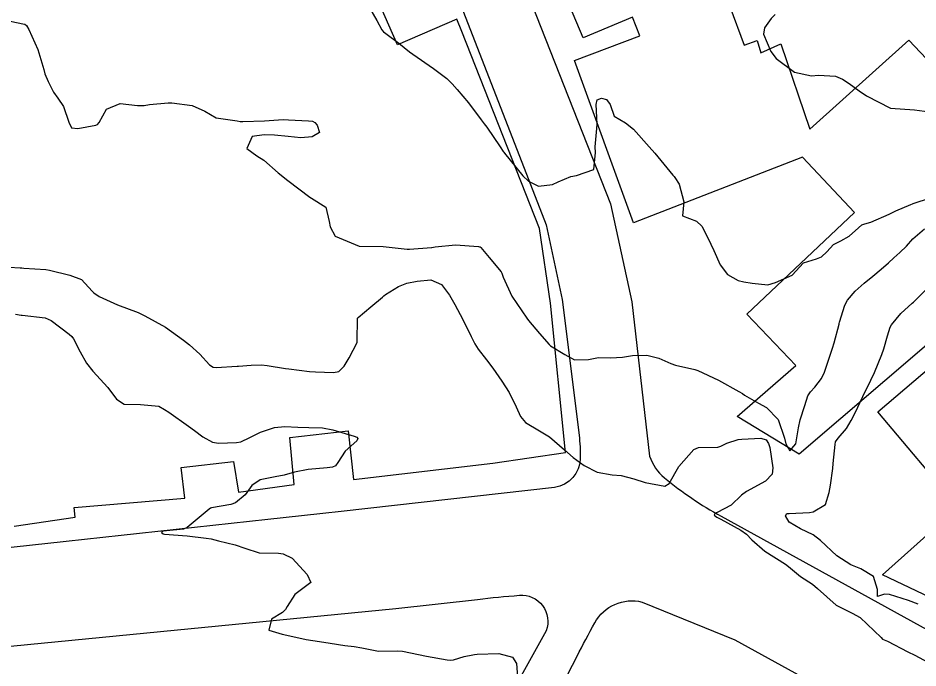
# Model space of a CAD drawing. Header units: metres. Extents: x 298520 to 308411, y 7433745 to 7450750.
# Drawn here: x 306402.9 to 306477.7, y 7435530.4 to 7435584.4 of the extents above; entities that cross this region are included whole.
import ezdxf

# ---------------------------------------------------------------- set-up
doc = ezdxf.new("R2010")
doc.units = ezdxf.units.M
doc.header["$LTSCALE"] = 10
for name, color, linetype in [('Curvas de Nivel 1m', 11, 'Continuous'), ('Curvas de Nivel 5m', 15, 'Continuous'), ('Edificações', 30, 'Continuous'), ('Vias Primárias', 230, 'Continuous')]:
    doc.layers.add(name, color=color, linetype=linetype)

msp = doc.modelspace()

# ---------------------------------------------------------------- linework, layer by layer
at = {"layer": 'Curvas de Nivel 1m', "flags": 128}
for points, elevation in [([(306431.994, 7435585.492), (306432.721, 7435584.234), (306433.137, 7435583.475), (306433.282, 7435583.294), (306433.46, 7435583.166), (306434.563, 7435582.347), (306435.445, 7435581.643), (306435.703, 7435581.447), (306437.425, 7435580.242), (306438.533, 7435579.413), (306438.984, 7435578.982), (306439.404, 7435578.508), (306440.344, 7435577.39), (306441.379, 7435575.987), (306441.644, 7435575.644), (306441.856, 7435575.373), (306442.962, 7435573.742), (306443.229, 7435573.352), (306443.282, 7435573.29), (306443.342, 7435573.217), (306444.866, 7435571.335), (306445.316, 7435570.891), (306446.144, 7435570.488), (306447.312, 7435570.608), (306447.777, 7435570.842), (306448.84, 7435571.287), (306449.324, 7435571.359), (306450.742, 7435571.852), (306450.895, 7435573.264), (306450.862, 7435573.753), (306451.005, 7435575.264), (306451.021, 7435575.619), (306450.94, 7435577.265), (306451.023, 7435577.637), (306451.398, 7435577.783), (306451.809, 7435577.666), (306452.11, 7435577.249), (306452.432, 7435576.293), (306453.378, 7435575.742), (306454.061, 7435575.223), (306455.351, 7435573.757), (306455.828, 7435573.205), (306457.325, 7435571.389), (306457.415, 7435571.28), (306457.482, 7435571.188), (306457.851, 7435570.645), (306458.223, 7435569.176), (306458.124, 7435568.02), (306459.277, 7435567.563), (306459.723, 7435567.156), (306460.219, 7435566.195), (306460.718, 7435565.145), (306461.235, 7435563.943), (306461.851, 7435563.131), (306462.753, 7435562.652), (306463.217, 7435562.538), (306463.908, 7435562.411), (306465.215, 7435562.272), (306465.841, 7435562.459), (306467.223, 7435563.07), (306468.183, 7435564.112), (306469.244, 7435564.451), (306469.668, 7435564.615), (306470.111, 7435565.031), (306470.658, 7435565.627), (306471.262, 7435565.925), (306471.957, 7435566.322), (306472.755, 7435567.005), (306473.02, 7435567.258), (306473.276, 7435567.35), (306473.759, 7435567.474), (306475.285, 7435568.155), (306475.836, 7435568.416), (306477.099, 7435568.952), (306477.233, 7435569.011), (306477.294, 7435569.034), (306478.713, 7435569.518)], 721), ([(306401.47, 7435584.362), (306403.323, 7435583.974), (306403.465, 7435583.938), (306403.617, 7435583.828), (306403.796, 7435583.49), (306404.555, 7435581.819), (306405.06, 7435580.172), (306405.137, 7435579.813), (306405.406, 7435579.162), (306405.87, 7435578.275), (306406.209, 7435577.798), (306406.679, 7435577.084), (306407.129, 7435575.792), (306407.366, 7435575.334), (306407.882, 7435575.266), (306409.37, 7435575.533), (306409.527, 7435575.602), (306409.639, 7435575.757), (306410.257, 7435576.878), (306411.389, 7435577.342), (306412.84, 7435577.171), (306413.388, 7435577.182), (306413.841, 7435577.253), (306415.39, 7435577.387), (306415.686, 7435577.391), (306417.388, 7435577.192), (306418.431, 7435576.702), (306419.378, 7435576.148), (306421.105, 7435575.893), (306421.375, 7435575.858), (306421.596, 7435575.838), (306423.376, 7435575.915), (306424.941, 7435576.011), (306425.377, 7435575.994), (306427.031, 7435575.899), (306427.376, 7435575.882), (306427.582, 7435575.753), (306427.756, 7435575.544), (306427.956, 7435574.949), (306427.358, 7435574.588), (306426.414, 7435574.502), (306425.358, 7435574.593), (306424.224, 7435574.718), (306423.36, 7435574.739), (306422.358, 7435574.604), (306421.923, 7435573.611), (306422.743, 7435573.005), (306423.333, 7435572.633), (306424.537, 7435571.578), (306425.314, 7435570.946), (306427.163, 7435569.551), (306427.292, 7435569.491), (306428.476, 7435568.723), (306428.766, 7435567.528), (306428.834, 7435567.092), (306429.261, 7435566.323), (306431.253, 7435565.5), (306433.253, 7435565.47), (306435.25, 7435565.254), (306435.445, 7435565.253), (306437.252, 7435565.377), (306437.298, 7435565.383), (306437.564, 7435565.425), (306439.255, 7435565.615), (306441.176, 7435565.458), (306441.254, 7435565.444), (306441.304, 7435565.43), (306441.369, 7435565.378), (306442.055, 7435564.554), (306443.039, 7435563.353), (306443.105, 7435563.235), (306443.219, 7435562.921), (306443.926, 7435561.343), (306445.175, 7435559.497), (306445.317, 7435559.329), (306446.248, 7435558.233), (306447.035, 7435557.311), (306447.152, 7435557.218), (306448.35, 7435556.497), (306449.141, 7435556.04), (306450.322, 7435556.087), (306451.143, 7435556.25), (306452.123, 7435556.226), (306453.143, 7435556.27), (306453.965, 7435556.402), (306455.145, 7435556.447), (306456.164, 7435556.179), (306457.138, 7435555.737), (306457.546, 7435555.593), (306459.134, 7435555.24), (306459.399, 7435555.157), (306461.121, 7435554.36), (306462.801, 7435553.429), (306463.105, 7435553.239), (306463.264, 7435553.118), (306464.438, 7435552.441), (306465.093, 7435552.097), (306466.07, 7435551.08), (306466.582, 7435549.553), (306466.716, 7435549.073), (306467.047, 7435548.475), (306467.529, 7435549.063), (306467.747, 7435550.386), (306467.882, 7435551.058), (306468.292, 7435552.249), (306468.542, 7435553.048), (306468.756, 7435553.398), (306469.114, 7435553.771), (306469.66, 7435554.499), (306469.919, 7435555.032), (306470.233, 7435555.938), (306470.585, 7435557.026), (306470.717, 7435557.464), (306471.133, 7435559.02), (306471.141, 7435559.053), (306471.175, 7435559.168), (306471.612, 7435560.601), (306471.822, 7435561.014), (306472.468, 7435561.75), (306473.217, 7435562.423), (306473.919, 7435562.99), (306474.638, 7435563.573), (306475.24, 7435564.107), (306475.691, 7435564.521), (306476.173, 7435564.961), (306476.724, 7435565.489), (306477.264, 7435566.09), (306478.232, 7435566.936)], 722), ([(306401.222, 7435563.802), (306403.079, 7435563.69), (306403.221, 7435563.68), (306403.381, 7435563.668), (306405.22, 7435563.564), (306405.519, 7435563.508), (306407.216, 7435563.079), (306408.172, 7435562.735), (306409.067, 7435561.762), (306409.201, 7435561.624), (306409.648, 7435561.304), (306411.186, 7435560.629), (306412.906, 7435559.985), (306413.175, 7435559.845), (306413.44, 7435559.707), (306415.164, 7435558.759), (306416.65, 7435557.675), (306417.149, 7435557.284), (306418.007, 7435556.522), (306418.829, 7435555.645), (306419.13, 7435555.443), (306419.364, 7435555.403), (306421.131, 7435555.509), (306421.231, 7435555.519), (306422.293, 7435555.603), (306423.133, 7435555.642), (306423.603, 7435555.585), (306425.129, 7435555.339), (306425.398, 7435555.299), (306427.126, 7435555.068), (306427.629, 7435555.039), (306429.125, 7435554.997), (306429.566, 7435555.076), (306430.01, 7435555.511), (306430.426, 7435556.221), (306431.076, 7435557.501), (306431.089, 7435557.565), (306431.128, 7435559.5), (306431.144, 7435559.53), (306431.174, 7435559.553), (306432.228, 7435560.444), (306433.2, 7435561.267), (306433.306, 7435561.364), (306433.436, 7435561.468), (306434.519, 7435562.148), (306435.213, 7435562.42), (306436.074, 7435562.582), (306437.216, 7435562.705), (306438.092, 7435562.297), (306438.762, 7435561.407), (306439.192, 7435560.65), (306439.863, 7435559.393), (306440.571, 7435557.974), (306440.864, 7435557.383), (306441.148, 7435556.928), (306441.825, 7435556.055), (306442.358, 7435555.362), (306443.117, 7435554.286), (306443.707, 7435553.344), (306444.289, 7435552.139), (306444.67, 7435551.334), (306445.075, 7435550.833), (306446.247, 7435550.136), (306447.058, 7435549.644), (306447.491, 7435549.303), (306448.314, 7435548.56), (306449.039, 7435547.932), (306449.956, 7435547.271), (306451.028, 7435546.727), (306452.275, 7435546.49), (306453.025, 7435546.43), (306454.075, 7435546.167), (306455.019, 7435545.856), (306456.647, 7435545.563), (306457.019, 7435545.77), (306457.817, 7435547.178), (306459.047, 7435548.595), (306459.445, 7435548.76), (306461.05, 7435548.802), (306461.315, 7435548.872), (306461.806, 7435549.132), (306462.739, 7435549.442), (306463.058, 7435549.465), (306464.623, 7435549.533), (306465.058, 7435549.405), (306465.274, 7435549.088), (306465.366, 7435548.771), (306465.631, 7435547.084), (306465.577, 7435546.535), (306465.022, 7435545.978), (306463.436, 7435545.114), (306463.008, 7435544.79), (306462.163, 7435543.961), (306460.986, 7435543.354), (306460.822, 7435543.305), (306460.76, 7435543.142), (306460.981, 7435542.969), (306461.316, 7435542.8), (306462.971, 7435541.899), (306463.432, 7435541.577), (306463.88, 7435541.106), (306464.949, 7435540.138), (306466.678, 7435539.073), (306466.931, 7435538.882), (306467.92, 7435538.052), (306468.917, 7435537.404), (306469.334, 7435537.036), (306470.899, 7435535.675), (306472.214, 7435535.007), (306472.888, 7435534.65), (306474.626, 7435532.974), (306474.737, 7435532.848), (306474.861, 7435532.789), (306475.145, 7435532.682), (306476.851, 7435531.774), (306477.41, 7435531.503), (306478.505, 7435530.925)], 723), ([(306477.713, 7435535.749), (306476.904, 7435536.05), (306475.312, 7435536.563), (306474.909, 7435536.58), (306474.323, 7435536.395), (306474.329, 7435536.979), (306473.982, 7435538.043), (306472.93, 7435538.692), (306472.097, 7435539.008), (306470.944, 7435539.75), (306469.598, 7435541.034), (306468.968, 7435541.506), (306467.935, 7435542.018), (306466.978, 7435542.564), (306466.666, 7435543.073), (306466.78, 7435543.278), (306466.986, 7435543.287), (306468.664, 7435543.368), (306468.989, 7435543.431), (306470.008, 7435544.02), (306470.299, 7435545.027), (306470.413, 7435545.632), (306470.616, 7435547.024), (306470.636, 7435547.425), (306470.791, 7435549.023), (306470.844, 7435549.234), (306471.061, 7435549.536), (306471.733, 7435550.353), (306472.137, 7435551.009), (306472.455, 7435551.641), (306473.103, 7435553), (306473.766, 7435554.347), (306474.058, 7435554.986), (306474.674, 7435556.503), (306474.841, 7435556.975), (306475.164, 7435558.046), (306475.381, 7435558.758), (306475.487, 7435558.967), (306476.262, 7435559.884), (306477.2, 7435560.748), (306477.306, 7435560.844), (306477.415, 7435560.947), (306479.221, 7435562.718)], 723), ([(306402.704, 7435559.837), (306403.182, 7435559.756), (306403.262, 7435559.749), (306405.179, 7435559.539), (306405.671, 7435559.31), (306407.157, 7435558.193), (306407.368, 7435558), (306407.52, 7435557.784), (306408.076, 7435556.71), (306408.609, 7435555.768), (306409.123, 7435555.093), (306410.362, 7435553.747), (306411.093, 7435552.785), (306411.723, 7435552.364), (306413.089, 7435552.349), (306414.596, 7435552.186), (306415.085, 7435551.932), (306415.446, 7435551.686), (306417.072, 7435550.533), (306417.574, 7435550.168), (306418.278, 7435549.652), (306419.056, 7435549.211), (306419.574, 7435549.116), (306421.056, 7435549.179), (306421.433, 7435549.238), (306422.16, 7435549.604), (306423.067, 7435550.032), (306424.224, 7435550.42), (306425.067, 7435550.52), (306426.161, 7435550.465), (306427.066, 7435550.438), (306428.2, 7435550.399), (306429.064, 7435550.242), (306430.851, 7435549.707), (306431.055, 7435549.63), (306431.153, 7435549.499), (306431.051, 7435549.316), (306430.099, 7435548.453), (306429.492, 7435547.515), (306429.298, 7435547.25), (306429.029, 7435547.12), (306428.582, 7435547.081), (306427.027, 7435546.927), (306425.869, 7435546.718), (306425.022, 7435546.471), (306424.277, 7435546.321), (306423.018, 7435546.077), (306422.329, 7435545.6), (306421.779, 7435544.83), (306420.991, 7435544.16), (306420.589, 7435544.024), (306418.985, 7435543.748), (306418.905, 7435543.72), (306418.788, 7435543.643), (306416.967, 7435542.126), (306416.648, 7435541.992), (306414.964, 7435541.813), (306414.879, 7435541.776), (306414.831, 7435541.691), (306414.962, 7435541.601), (306415.074, 7435541.577), (306416.96, 7435541.423), (306418.55, 7435541.238), (306418.958, 7435541.165), (306419.571, 7435541.019), (306420.953, 7435540.677), (306421.744, 7435540.401), (306422.947, 7435540), (306424.548, 7435539.973), (306424.947, 7435539.942), (306425.675, 7435539.563), (306426.923, 7435538.2), (306427.248, 7435537.545), (306426.91, 7435537.286), (306425.911, 7435536.552), (306425.277, 7435535.566), (306425.142, 7435535.315), (306424.885, 7435535.062), (306423.96, 7435534.496), (306423.753, 7435533.581), (306424.86, 7435533.255), (306425.258, 7435533.167), (306426.856, 7435532.816), (306427.964, 7435532.644), (306428.853, 7435532.504), (306430.057, 7435532.302), (306430.85, 7435532.227), (306431.486, 7435532.128), (306432.847, 7435531.835), (306434.441, 7435531.86), (306434.847, 7435531.834), (306436.843, 7435531.43), (306438.563, 7435531.127), (306438.84, 7435531.085), (306439.101, 7435531.136), (306439.99, 7435531.389), (306440.696, 7435531.529), (306440.845, 7435531.556), (306441.055, 7435531.587), (306442.846, 7435531.649), (306443.999, 7435531.338), (306444.32, 7435530.82), (306444.43, 7435529.336)], 724)]:
    msp.add_lwpolyline(points, dxfattribs=dict(at, elevation=elevation))
at = {"layer": 'Curvas de Nivel 5m', "elevation": 720, "flags": 128}
msp.add_lwpolyline([(306465.823, 7435584.752), (306465.483, 7435584.411), (306464.938, 7435583.628), (306464.85, 7435583.096), (306465.449, 7435581.675), (306465.912, 7435581.085), (306467.426, 7435579.956), (306468.823, 7435579.647), (306469.423, 7435579.699), (306470.819, 7435579.629), (306471.418, 7435579.371), (306471.973, 7435579.012), (306472.803, 7435578.395), (306473.403, 7435577.993), (306475.393, 7435576.97), (306477.392, 7435576.824), (306479.069, 7435576.604)], dxfattribs=at)
at = {"layer": 'Edificações'}
for points in [[(306478.402, 7435557.276), (306467.804, 7435548.216), (306462.665, 7435551.343), (306467.523, 7435555.569), (306463.459, 7435559.853), (306472.398, 7435568.301), (306468.087, 7435572.896), (306454.048, 7435567.433), (306449.145, 7435580.906), (306454.579, 7435582.974), (306453.964, 7435584.524), (306449.857, 7435582.812), (306444.454, 7435595.586)], [(306402.6, 7435542.224), (306407.645, 7435542.969), (306407.571, 7435543.784), (306416.763, 7435544.561), (306416.467, 7435547.115), (306420.81, 7435547.605), (306421.218, 7435545.046), (306425.856, 7435545.679), (306425.485, 7435549.603), (306430.34, 7435550.158), (306430.786, 7435546.116), (306442.356, 7435547.457), (306448.403, 7435548.349), (306447.161, 7435560.76), (306446.23, 7435566.95), (306439.781, 7435583.314), (306439.372, 7435584.339), (306434.43, 7435582.23), (306431.254, 7435589.464)], [(306462.058, 7435585.404), (306463.248, 7435582.184), (306464.314, 7435582.586), (306464.627, 7435581.554), (306466.287, 7435582.305), (306468.703, 7435575.201), (306476.936, 7435582.611), (306486.582, 7435572.392)], [(306482.082, 7435534.683), (306474.735, 7435538.195), (306481.022, 7435543.811), (306474.35, 7435551.731), (306479.582, 7435556.192)]]:
    msp.add_lwpolyline(points, dxfattribs=at)
at = {"layer": 'Vias Primárias'}
msp.add_lwpolyline([(306326.058, 7435605.848), (306339.628, 7435606.464), (306368.546, 7435607.942), (306393.812, 7435609.173), (306414.343, 7435610.199, -0.058702), (306420.459, 7435609.83, -0.004063), (306425.262, 7435608.928, -0.031623), (306429.188, 7435607.896, -0.139964), (306436.946, 7435602.607, -0.061567), (306440.19, 7435597.561), (306444.011, 7435589.618), (306452.148, 7435568.998), (306453.91, 7435560.865), (306455.388, 7435548.044, 0.143398), (306456.616, 7435546.245, 0.045836), (306461.324, 7435543.055), (306480.579, 7435532.441)], format="xyb", dxfattribs=at)
msp.add_lwpolyline([(306397.629, 7435603.692), (306413.277, 7435604.516, -0.098864), (306424.367, 7435602.903, -0.069884), (306430.707, 7435599.594, -0.071792), (306435.982, 7435594.54, -0.111376), (306437.209, 7435591.947), (306445.284, 7435571.126), (306446.792, 7435567.264), (306448.12, 7435561.051), (306449.52, 7435549.78, -0.033473), (306449.628, 7435547.88, -0.372609), (306447.474, 7435545.442), (306429.77, 7435543.46), (306399.28, 7435540.121, -0.008026), (306395.437, 7435539.763, -0.029748), (306393.391, 7435539.727, -0.335422), (306391.956, 7435540.91), (306390.087, 7435557.681), (306385.452, 7435595.969, -0.017366), (306385.171, 7435599.231, -0.372556), (306388.338, 7435603.293)], format="xyb", close=True, dxfattribs=at)
for points, elevation in [([(306377.71, 7435488.469), (306386.824, 7435508.647), (306394.723, 7435526.254, -0.026912), (306396.553, 7435529.809, -0.237131), (306399.983, 7435532.035), (306434.293, 7435535.38), (306441.09, 7435536.148, -0.007034), (306444.563, 7435536.49, -0.551932), (306446.792, 7435533.535), (306436.928, 7435515.785), (306421.098, 7435483.571), (306413.227, 7435466.963)], 729.162), ([(306415.584, 7435465.419), (306433.863, 7435501.519), (306449.359, 7435531.435, -0.005458), (306450.828, 7435534.198, -0.341067), (306454.762, 7435535.925), (306462.457, 7435532.774), (306477.424, 7435524.56), (306496.593, 7435514.003), (306512.169, 7435505.439), (306527.179, 7435497.091, -0.074147), (306531.502, 7435493.767, -0.06161), (306533.759, 7435490.762), (306537.737, 7435484.272, -0.274207), (306537.78, 7435481.336, -0.12046), (306536.137, 7435479.609), (306513.949, 7435462.485), (306499.025, 7435450.464), (306473.717, 7435427.442)], 733.5)]:
    msp.add_lwpolyline(points, format="xyb", dxfattribs=dict(at, elevation=elevation))

doc.saveas('drawing.dxf')
